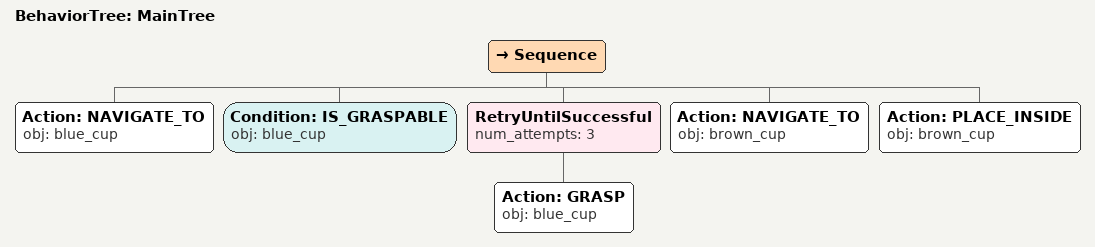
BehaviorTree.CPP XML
<root main_tree_to_execute="MainTree">
  <BehaviorTree ID="MainTree">
    <Sequence>
      <!-- Navigate to blue_cup -->
      <Action ID="NAVIGATE_TO" obj="blue_cup" />
      <!-- Check blue_cup is graspable before GRASP -->
      <Condition ID="IS_GRASPABLE" obj="blue_cup" />
      <!-- Retry GRASP blue_cup up to 3 attempts -->
      <RetryUntilSuccessful num_attempts="3">
        <!-- Grasp blue_cup -->
        <Action ID="GRASP" obj="blue_cup" />
      </RetryUntilSuccessful>
      <!-- Navigate to brown_cup -->
      <Action ID="NAVIGATE_TO" obj="brown_cup" />
      <!-- Place inside brown_cup -->
      <Action ID="PLACE_INSIDE" obj="brown_cup" />
    </Sequence>
  </BehaviorTree>
</root>
